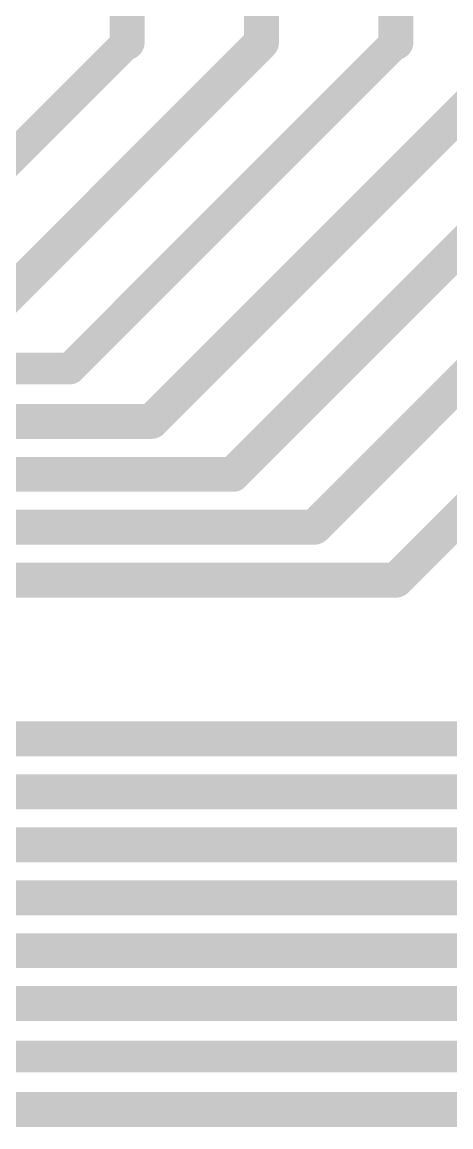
# Model space of a CAD drawing. Extents: x -0.1 to 82.8, y -0.1 to 80.9.
# Drawn here: x 54.99 to 59.05, y 34.6 to 45.04 of the extents above; entities that cross this region are included whole.
import ezdxf

# ---------------------------------------------------------------- set-up
doc = ezdxf.new("R2010")
doc.units = 0
doc.layers.add('Superior', color=9, linetype='CONTINUOUS')

msp = doc.modelspace()

# ---------------------------------------------------------------- linework, layer by layer
at = {"layer": 'Superior', "linetype": 'CONTINUOUS'}
for points, const_width in [([(58.5267, 39.7667), (73.7667, 55.0067)], 0.33), ([(55.9867, 51.1967), (55.9867, 44.8467)], 0.33), ([(57.2567, 51.1967), (57.2567, 44.8467)], 0.33), ([(58.5267, 51.1967), (58.5267, 44.8467)], 0.33), ([(55.9867, 44.8467), (53.9067, 42.7667)], 0.3), ([(57.2567, 44.8467), (54.6767, 42.2667)], 0.33), ([(58.5267, 44.8467), (55.4467, 41.7667)], 0.3), ([(59.7967, 44.8467), (56.2167, 41.2667)], 0.33), ([(56.9867, 40.7667), (61.0667, 44.8467)], 0.33), ([(57.7567, 40.2667), (62.3367, 44.8467)], 0.33), ([(55.4467, 41.7667), (48.3717, 41.7667)], 0.3), ([(56.2167, 41.2667), (48.3717, 41.2667)], 0.33), ([(49.1217, 40.7667), (56.9867, 40.7667)], 0.33), ([(49.1217, 40.2667), (57.7567, 40.2667)], 0.33), ([(49.1217, 39.7667), (58.5267, 39.7667)], 0.33), ([(49.1217, 38.2667), (59.5667, 38.2667)], 0.33), ([(49.1217, 37.7667), (60.3367, 37.7667)], 0.33), ([(49.1217, 37.2667), (61.1067, 37.2667)], 0.33), ([(49.1217, 36.7667), (61.8767, 36.7667)], 0.33), ([(49.1217, 36.2667), (62.6467, 36.2667)], 0.33), ([(49.1217, 35.7667), (64.6867, 35.7667)], 0.33), ([(66.1467, 35.2667), (48.3717, 35.2667)], 0.3), ([(49.1217, 34.7667), (68.7667, 34.7667)], 0.33)]:
    msp.add_lwpolyline(points, dxfattribs=dict(at, const_width=const_width))
for points, const_width in [([(55.9042, 44.8467, 1), (56.0692, 44.8467, 1), (55.9042, 44.8467, 1)], 0.165), ([(55.9117, 44.8467, 1), (56.0617, 44.8467, 1), (55.9117, 44.8467, 1)], 0.15), ([(57.1742, 44.8467, 1), (57.3392, 44.8467, 1), (57.1742, 44.8467, 1)], 0.165), ([(57.1742, 44.8467, 1), (57.3392, 44.8467, 1), (57.1742, 44.8467, 1)], 0.165), ([(58.4442, 44.8467, 1), (58.6092, 44.8467, 1), (58.4442, 44.8467, 1)], 0.165), ([(58.4517, 44.8467, 1), (58.6017, 44.8467, 1), (58.4517, 44.8467, 1)], 0.15), ([(55.3717, 41.7667, 1), (55.5217, 41.7667, 1), (55.3717, 41.7667, 1)], 0.15), ([(55.3717, 41.7667, 1), (55.5217, 41.7667, 1), (55.3717, 41.7667, 1)], 0.15), ([(56.1342, 41.2667, 1), (56.2992, 41.2667, 1), (56.1342, 41.2667, 1)], 0.165), ([(56.1342, 41.2667, 1), (56.2992, 41.2667, 1), (56.1342, 41.2667, 1)], 0.165), ([(56.9042, 40.7667, 1), (57.0692, 40.7667, 1), (56.9042, 40.7667, 1)], 0.165), ([(56.9042, 40.7667, 1), (57.0692, 40.7667, 1), (56.9042, 40.7667, 1)], 0.165), ([(57.6742, 40.2667, 1), (57.8392, 40.2667, 1), (57.6742, 40.2667, 1)], 0.165), ([(57.6742, 40.2667, 1), (57.8392, 40.2667, 1), (57.6742, 40.2667, 1)], 0.165), ([(58.4442, 39.7667, 1), (58.6092, 39.7667, 1), (58.4442, 39.7667, 1)], 0.165), ([(58.4442, 39.7667, 1), (58.6092, 39.7667, 1), (58.4442, 39.7667, 1)], 0.165)]:
    msp.add_lwpolyline(points, format="xyb", dxfattribs=dict(at, const_width=const_width))

doc.saveas('drawing.dxf')
